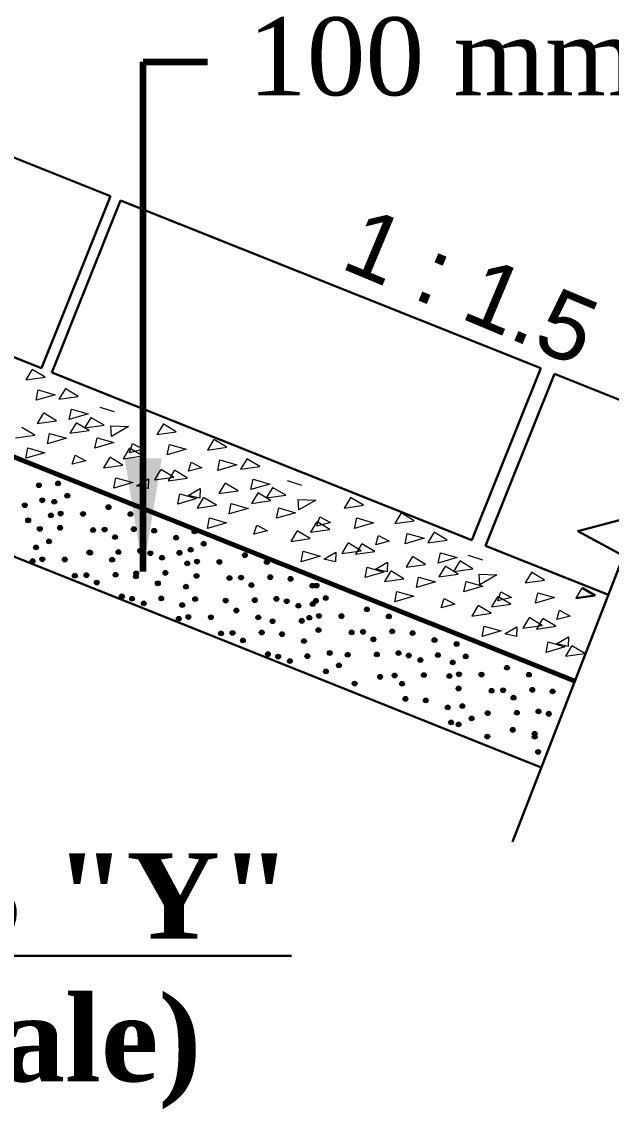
# Model space of a CAD drawing. Extents: x -1206532 to 786809, y -4288605 to 172932.
# Drawn here: x 243878 to 246740, y -4227620 to -4222336 of the extents above; entities that cross this region are included whole.
import ezdxf

# ---------------------------------------------------------------- set-up
doc = ezdxf.new("R2010")
doc.units = 0
doc.header["$LTSCALE"] = 300
doc.header["$MEASUREMENT"] = 0
doc.layers.add('LINE', color=7, linetype='CONTINUOUS')
doc.styles.add('Arial-20', font='ARIAL_0.TTF')
doc.styles.add('Arial-200', font='ARIAL_0.TTF')
doc.styles.add('BIG', font='ROMANT.SHX')
doc.styles.add('style1', font='TIMES_0.TTF')
doc.dimstyles.get("Standard").update_dxf_attribs({"dimtxt": 75, "dimasz": 75, "dimexe": 60, "dimexo": 60, "dimgap": 100, "dimtad": 1, "dimdec": 0, "dimzin": 0, "dimdsep": 46, "dimtxsty": 'style1', "dimcen": 0.09, "dimclrd": 5, "dimclre": 5, "dimadec": 0, "dimazin": 0, "dimtfac": 1, "dimtdec": 0, "dimtofl": 0, "dimtmove": 0, "dimatfit": 3, "dimfxl": 1, "dimtolj": 1, "dimtzin": 0, "dimarcsym": 0})

msp = doc.modelspace()

# ---------------------------------------------------------------- hatches: boundary and pattern name
at = {"layer": 'LINE', "lineweight": 18}
for points in [[(243971.3, -4224592.819, -1), (243950.121, -4224583.472, -1)], [(244065.791, -4224579.067, -1), (244042.64, -4224579.067, -1)], [(243987.776, -4224666.029, -1), (243966.597, -4224656.681, -1)], [(244047.158, -4224668.566, -1), (244024.008, -4224668.566, -1)], [(244110.425, -4224639.389, -1), (244087.275, -4224639.389, -1)], [(243902.828, -4224690.083, -1), (243881.649, -4224680.735, -1)], [(244077.66, -4224726.11, -1), (244054.51, -4224726.11, -1)], [(244186.707, -4224727.503, -1), (244163.557, -4224727.503, -1)], [(244309.49, -4224699.378, -1), (244288.311, -4224690.03, -1)], [(244415.939, -4224733.129, -1), (244394.76, -4224723.782, -1)], [(243919.305, -4224763.292, -1), (243898.126, -4224753.944, -1)], [(244030.656, -4224734.935, -1), (244007.506, -4224734.935, -1)], [(243977.098, -4224800.551, -1), (243953.948, -4224800.551, -1)], [(244075.291, -4224795.258, -1), (244052.141, -4224795.258, -1)], [(244234.739, -4224810.868, -1), (244213.56, -4224801.52, -1)], [(244290.771, -4224808.239, -1), (244269.592, -4224798.892, -1)], [(244432.415, -4224806.339, -1), (244411.236, -4224796.991, -1)], [(244531.239, -4224814.25, -1), (244510.06, -4224804.902, -1)], [(244728.076, -4224812.363, -1), (244704.926, -4224812.363, -1)], [(243958.465, -4224890.05, -1), (243935.315, -4224890.05, -1)], [(244021.733, -4224860.874, -1), (243998.583, -4224860.874, -1)], [(244341.188, -4224844.62, -1), (244320.009, -4224835.272, -1)], [(244637.688, -4224848.002, -1), (244616.509, -4224838.654, -1)], [(244772.71, -4224872.686, -1), (244749.56, -4224872.686, -1)], [(244216.02, -4224919.73, -1), (244194.841, -4224910.382, -1)], [(244220.797, -4224920.862, -1), (244199.619, -4224911.514, -1)], [(244357.664, -4224917.829, -1), (244336.485, -4224908.481, -1)], [(244462.767, -4224911.514, -1), (244441.588, -4224902.166, -1)], [(244512.52, -4224923.112, -1), (244491.341, -4224913.764, -1)], [(244569.216, -4224945.265, -1), (244548.037, -4224935.917, -1)], [(244654.164, -4224921.211, -1), (244632.985, -4224911.863, -1)], [(244709.443, -4224901.863, -1), (244686.293, -4224901.863, -1)], [(244971.775, -4224932.674, -1), (244950.596, -4224923.327, -1)], [(243941.964, -4224956.42, -1), (243918.813, -4224956.42, -1)], [(243988.968, -4224947.594, -1), (243965.817, -4224947.594, -1)], [(244098.014, -4224948.987, -1), (244074.864, -4224948.987, -1)], [(244327.246, -4224954.614, -1), (244306.067, -4224945.266, -1)], [(244692.941, -4224968.232, -1), (244669.791, -4224968.232, -1)], [(244739.945, -4224959.407, -1), (244716.795, -4224959.407, -1)], [(244848.992, -4224960.799, -1), (244825.842, -4224960.799, -1)], [(245078.224, -4224966.426, -1), (245057.045, -4224957.078, -1)], [(244146.046, -4225032.352, -1), (244124.868, -4225023.004, -1)], [(244202.078, -4225029.724, -1), (244180.899, -4225020.376, -1)], [(244343.722, -4225027.823, -1), (244322.544, -4225018.475, -1)], [(244442.546, -4225035.734, -1), (244421.367, -4225026.387, -1)], [(244444.048, -4225020.375, -1), (244422.869, -4225011.027, -1)], [(244585.692, -4225018.474, -1), (244564.513, -4225009.127, -1)], [(244737.576, -4225028.554, -1), (244714.426, -4225028.554, -1)], [(244897.024, -4225044.164, -1), (244875.845, -4225034.817, -1)], [(244953.056, -4225041.536, -1), (244931.877, -4225032.188, -1)], [(245094.7, -4225039.635, -1), (245073.521, -4225030.287, -1)], [(245193.524, -4225047.547, -1), (245172.345, -4225038.199, -1)], [(244252.495, -4225066.104, -1), (244231.316, -4225056.756, -1)], [(244548.995, -4225069.486, -1), (244527.816, -4225060.138, -1)], [(244686.665, -4225081.121, -1), (244663.515, -4225081.121, -1)], [(245003.473, -4225077.916, -1), (244982.294, -4225068.568, -1)], [(245299.973, -4225081.298, -1), (245278.794, -4225071.95, -1)], [(245320.591, -4225075.979, -1), (245297.441, -4225075.979, -1)], [(244374.075, -4225132.998, -1), (244352.896, -4225123.65, -1)], [(244423.827, -4225144.596, -1), (244402.648, -4225135.248, -1)], [(244565.471, -4225142.695, -1), (244544.292, -4225133.347, -1)], [(244731.3, -4225141.443, -1), (244708.15, -4225141.443, -1)], [(244878.305, -4225153.026, -1), (244857.126, -4225143.678, -1)], [(245019.949, -4225151.125, -1), (244998.77, -4225141.777, -1)], [(245125.052, -4225144.81, -1), (245103.874, -4225135.462, -1)], [(245174.805, -4225156.408, -1), (245153.626, -4225147.06, -1)], [(245316.449, -4225154.507, -1), (245295.27, -4225145.16, -1)], [(245365.226, -4225136.302, -1), (245342.076, -4225136.302, -1)], [(244480.523, -4225166.749, -1), (244459.344, -4225157.401, -1)], [(244668.033, -4225170.62, -1), (244644.883, -4225170.62, -1)], [(244930.365, -4225201.432, -1), (244909.186, -4225192.084, -1)], [(245231.501, -4225178.561, -1), (245210.322, -4225169.214, -1)], [(245301.959, -4225165.478, -1), (245278.809, -4225165.478, -1)], [(245564.291, -4225196.29, -1), (245543.112, -4225186.943, -1)], [(244651.531, -4225236.989, -1), (244628.381, -4225236.989, -1)], [(244698.535, -4225228.164, -1), (244675.385, -4225228.164, -1)], [(244807.581, -4225229.557, -1), (244784.431, -4225229.557, -1)], [(245036.813, -4225235.183, -1), (245015.634, -4225225.836, -1)], [(245106.333, -4225253.671, -1), (245085.154, -4225244.324, -1)], [(245247.977, -4225251.771, -1), (245226.799, -4225242.423, -1)], [(245285.457, -4225231.848, -1), (245262.307, -4225231.848, -1)], [(245332.461, -4225223.022, -1), (245309.311, -4225223.022, -1)], [(245441.507, -4225224.415, -1), (245418.357, -4225224.415, -1)], [(245670.739, -4225230.042, -1), (245649.56, -4225220.694, -1)], [(244855.614, -4225312.922, -1), (244834.435, -4225303.574, -1)], [(244911.646, -4225310.293, -1), (244890.467, -4225300.946, -1)], [(245053.29, -4225308.393, -1), (245032.111, -4225299.045, -1)], [(245152.114, -4225316.304, -1), (245130.935, -4225306.956, -1)], [(245330.092, -4225292.17, -1), (245306.942, -4225292.17, -1)], [(245489.54, -4225307.78, -1), (245468.361, -4225298.433, -1)], [(245545.572, -4225305.152, -1), (245524.393, -4225295.804, -1)], [(245687.216, -4225303.251, -1), (245666.037, -4225293.903, -1)], [(245786.04, -4225311.162, -1), (245764.861, -4225301.815, -1)], [(244962.062, -4225346.673, -1), (244940.883, -4225337.326, -1)], [(245258.562, -4225350.055, -1), (245237.383, -4225340.708, -1)], [(245595.988, -4225341.532, -1), (245574.809, -4225332.184, -1)], [(245892.488, -4225344.914, -1), (245871.309, -4225335.566, -1)], [(246000.594, -4225359.496, -1), (245977.444, -4225359.496, -1)], [(245083.642, -4225413.567, -1), (245062.463, -4225404.22, -1)], [(245275.039, -4225423.265, -1), (245253.86, -4225413.917, -1)], [(245384.625, -4225403.32, -1), (245361.474, -4225403.32, -1)], [(245470.821, -4225416.642, -1), (245449.642, -4225407.294, -1)], [(245612.465, -4225414.741, -1), (245591.286, -4225405.393, -1)], [(245717.568, -4225408.426, -1), (245696.389, -4225399.078, -1)], [(245767.321, -4225420.024, -1), (245746.142, -4225410.676, -1)], [(245908.965, -4225418.123, -1), (245887.786, -4225408.775, -1)], [(246045.229, -4225419.818, -1), (246022.079, -4225419.818, -1)], [(245133.395, -4225425.165, -1), (245112.216, -4225415.818, -1)], [(245190.09, -4225447.319, -1), (245168.912, -4225437.971, -1)], [(245429.259, -4225463.642, -1), (245406.109, -4225463.642, -1)], [(245824.016, -4225442.177, -1), (245802.838, -4225432.829, -1)], [(245981.962, -4225448.995, -1), (245958.812, -4225448.995, -1)], [(245365.992, -4225492.819, -1), (245342.842, -4225492.819, -1)], [(245628.324, -4225523.631, -1), (245607.145, -4225514.283, -1)], [(245698.849, -4225517.287, -1), (245677.67, -4225507.939, -1)], [(245840.493, -4225515.387, -1), (245819.314, -4225506.039, -1)], [(245965.46, -4225515.364, -1), (245942.31, -4225515.364, -1)], [(246012.464, -4225506.539, -1), (245989.314, -4225506.539, -1)], [(246121.51, -4225507.931, -1), (246098.36, -4225507.931, -1)], [(246244.294, -4225479.807, -1), (246223.115, -4225470.459, -1)], [(246350.743, -4225513.558, -1), (246329.564, -4225504.211, -1)], [(245505.541, -4225551.756, -1), (245482.391, -4225551.756, -1)], [(245734.773, -4225557.382, -1), (245713.594, -4225548.035, -1)], [(246010.095, -4225575.687, -1), (245986.945, -4225575.687, -1)], [(245751.249, -4225630.592, -1), (245730.07, -4225621.244, -1)], [(246169.543, -4225591.297, -1), (246148.364, -4225581.949, -1)], [(246225.575, -4225588.668, -1), (246204.396, -4225579.321, -1)], [(246275.992, -4225625.048, -1), (246254.813, -4225615.701, -1)], [(246367.219, -4225586.768, -1), (246346.04, -4225577.42, -1)], [(246466.043, -4225594.679, -1), (246444.864, -4225585.331, -1)], [(245850.073, -4225638.503, -1), (245828.894, -4225629.155, -1)], [(245956.522, -4225672.255, -1), (245935.343, -4225662.907, -1)], [(246028.845, -4225661.008, -1), (246005.694, -4225661.008, -1)], [(246073.479, -4225721.33, -1), (246050.329, -4225721.33, -1)], [(246150.824, -4225700.158, -1), (246129.645, -4225690.811, -1)], [(246292.468, -4225698.258, -1), (246271.289, -4225688.91, -1)], [(246397.571, -4225691.942, -1), (246376.392, -4225682.595, -1)], [(246447.324, -4225703.54, -1), (246426.145, -4225694.193, -1)], [(245972.998, -4225745.464, -1), (245951.819, -4225736.116, -1)], [(246010.212, -4225750.507, -1), (245987.062, -4225750.507, -1)], [(246272.544, -4225781.319, -1), (246251.365, -4225771.971, -1)], [(246149.761, -4225809.444, -1), (246126.611, -4225809.444, -1)], [(246378.852, -4225800.804, -1), (246357.673, -4225791.456, -1)], [(246378.993, -4225815.07, -1), (246357.814, -4225805.723, -1)], [(246395.469, -4225888.28, -1), (246374.29, -4225878.932, -1)]]:
    msp.add_hatch(color=0, dxfattribs=at).paths.add_polyline_path(points)

# ---------------------------------------------------------------- linework, layer by layer
at = {"layer": 'LINE', "color": 0, "lineweight": 30}
for p, q in [((244308.361, -4223184.472), (242233.783, -4222354.641)), ((244308.361, -4223184.472), (243974.109, -4224020.101)), ((243974.109, -4224020.101), (241899.531, -4223190.27)), ((244357.695, -4223204.206), (244023.444, -4224039.835)), ((246397.433, -4224020.101), (244357.695, -4223204.206)), ((246400.278, -4225959.898), (240356.247, -4223542.286)), ((246397.433, -4224020.101), (246063.182, -4224855.73)), ((246063.182, -4224855.73), (244023.444, -4224039.835)), ((246464.531, -4224046.94), (246130.279, -4224882.569)), ((247049.876, -4224281.078), (246464.531, -4224046.94)), ((246726.497, -4225121.057), (246130.279, -4224882.569)), ((246662.096, -4225123.941), (246598.728, -4225086.08)), ((246568.048, -4225137.43), (246662.096, -4225123.941))]:
    msp.add_line(p, q, dxfattribs=at)
at = {"layer": 'LINE', "color": 0, "lineweight": 60}
msp.add_line((246563.388, -4225540.478), (240519.356, -4223122.865), dxfattribs=at)
at = {"layer": 'LINE', "color": 0, "lineweight": 18}
for p, q in [((243926.882, -4224027.307), (243897.317, -4224076.789)), ((243991.366, -4224063.3), (243927.998, -4224025.439)), ((243897.317, -4224076.789), (243991.366, -4224063.3)), ((243947.47, -4224175.642), (243957.688, -4224125.068)), ((243957.688, -4224125.068), (244039.287, -4224148.446)), ((244087.652, -4224120.769), (244058.087, -4224170.251)), ((244152.136, -4224156.762), (244088.768, -4224118.901)), ((244039.287, -4224148.446), (243947.47, -4224175.642)), ((244058.087, -4224170.251), (244152.136, -4224156.762)), ((243982.229, -4224238.982), (243952.665, -4224288.463)), ((244046.713, -4224274.975), (243983.345, -4224237.114)), ((244108.24, -4224269.104), (244118.458, -4224218.53)), ((244200.057, -4224241.908), (244108.24, -4224269.104)), ((244118.458, -4224218.53), (244200.057, -4224241.908)), ((244328.697, -4224231.669), (244258.107, -4224210.079)), ((243952.665, -4224288.463), (244046.713, -4224274.975)), ((244141.058, -4224286.484), (244111.493, -4224335.966)), ((244205.542, -4224322.477), (244142.174, -4224284.616)), ((244212.524, -4224260.184), (244182.96, -4224309.666)), ((244182.96, -4224309.666), (244277.008, -4224296.178)), ((244277.008, -4224296.178), (244213.64, -4224258.316)), ((244563.654, -4224292.452), (244534.089, -4224341.934)), ((244628.138, -4224328.445), (244564.77, -4224290.584)), ((243847.522, -4224358.579), (243941.571, -4224345.091)), ((243941.571, -4224345.091), (243878.203, -4224307.23)), ((244002.818, -4224387.317), (244013.035, -4224336.743)), ((244013.035, -4224336.743), (244094.634, -4224360.121)), ((244111.493, -4224335.966), (244205.542, -4224322.477)), ((244310.785, -4224299.703), (244395.608, -4224302.867)), ((244312.972, -4224351.253), (244310.785, -4224299.703)), ((244395.608, -4224302.867), (244312.972, -4224351.253)), ((244534.089, -4224341.934), (244628.138, -4224328.445)), ((244094.634, -4224360.121), (244002.818, -4224387.317)), ((244233.112, -4224408.519), (244243.33, -4224357.946)), ((244324.929, -4224381.324), (244233.112, -4224408.519)), ((244243.33, -4224357.946), (244324.929, -4224381.324)), ((244401.575, -4224430.01), (244415.545, -4224385.137)), ((244415.545, -4224385.137), (244466.727, -4224412.826)), ((244584.242, -4224440.787), (244594.46, -4224390.213)), ((244594.46, -4224390.213), (244676.059, -4224413.591)), ((244809.014, -4224367.714), (244779.45, -4224417.196)), ((244779.45, -4224417.196), (244873.498, -4224403.708)), ((244873.498, -4224403.708), (244810.13, -4224365.846)), ((243897.675, -4224457.432), (243907.893, -4224406.859)), ((243989.492, -4224430.237), (243897.675, -4224457.432)), ((243907.893, -4224406.859), (243989.492, -4224430.237)), ((244123.07, -4224486.199), (244137.039, -4224441.325)), ((244137.039, -4224441.325), (244188.222, -4224469.015)), ((244304.243, -4224454.283), (244274.678, -4224503.765)), ((244368.726, -4224490.277), (244305.359, -4224452.416)), ((244399.698, -4224409.799), (244370.134, -4224459.281)), ((244370.134, -4224459.281), (244464.182, -4224445.793)), ((244464.182, -4224445.793), (244400.814, -4224407.932)), ((244466.727, -4224412.826), (244401.575, -4224430.01)), ((244676.059, -4224413.591), (244584.242, -4224440.787)), ((244188.222, -4224469.015), (244123.07, -4224486.199)), ((244274.678, -4224503.765), (244368.726, -4224490.277)), ((244686.643, -4224520.601), (244700.613, -4224475.728)), ((244751.796, -4224503.417), (244686.643, -4224520.601)), ((244700.613, -4224475.728), (244751.796, -4224503.417)), ((244829.602, -4224516.049), (244839.82, -4224465.476)), ((244921.419, -4224488.854), (244829.602, -4224516.049)), ((244839.82, -4224465.476), (244921.419, -4224488.854)), ((244969.784, -4224461.176), (244940.22, -4224510.658)), ((244940.22, -4224510.658), (245034.268, -4224497.169)), ((245034.268, -4224497.169), (244970.9, -4224459.308)), ((244324.831, -4224602.618), (244335.049, -4224552.045)), ((244335.049, -4224552.045), (244416.648, -4224575.423)), ((244435.338, -4224590.545), (244493.473, -4224556.48)), ((244493.473, -4224556.48), (244492.079, -4224603.457)), ((244551.2, -4224513.192), (244521.635, -4224562.674)), ((244521.635, -4224562.674), (244615.684, -4224549.185)), ((244615.684, -4224549.185), (244552.316, -4224511.324)), ((244618.017, -4224517.13), (244588.453, -4224566.611)), ((244588.453, -4224566.611), (244682.501, -4224553.123)), ((244682.501, -4224553.123), (244619.133, -4224515.262)), ((244990.372, -4224609.511), (245000.59, -4224558.937)), ((245000.59, -4224558.937), (245082.189, -4224582.315)), ((244416.648, -4224575.423), (244324.831, -4224602.618)), ((244492.079, -4224603.457), (244435.338, -4224590.545)), ((244685.288, -4224638.178), (244743.423, -4224604.113)), ((244743.423, -4224604.113), (244742.03, -4224651.09)), ((244864.362, -4224579.389), (244834.797, -4224628.871)), ((244834.797, -4224628.871), (244928.846, -4224615.382)), ((244928.846, -4224615.382), (244865.478, -4224577.521)), ((245082.189, -4224582.315), (244990.372, -4224609.511)), ((245094.656, -4224600.591), (245065.092, -4224650.073)), ((245159.14, -4224636.585), (245095.772, -4224598.724)), ((245238.291, -4224588.808), (245167.701, -4224567.218)), ((244634.999, -4224680.091), (244645.217, -4224629.517)), ((244726.816, -4224652.895), (244634.999, -4224680.091)), ((244645.217, -4224629.517), (244726.816, -4224652.895)), ((244742.03, -4224651.09), (244685.288, -4224638.178)), ((244759.219, -4224649.505), (244729.655, -4224698.987)), ((244823.703, -4224685.498), (244760.335, -4224647.637)), ((245023.19, -4224626.891), (244993.625, -4224676.373)), ((244993.625, -4224676.373), (245087.674, -4224662.884)), ((245087.674, -4224662.884), (245024.306, -4224625.023)), ((245065.092, -4224650.073), (245159.14, -4224636.585)), ((245220.379, -4224656.843), (245305.202, -4224660.006)), ((245222.566, -4224708.392), (245220.379, -4224656.843)), ((245305.202, -4224660.006), (245222.566, -4224708.392)), ((245473.248, -4224649.591), (245443.683, -4224699.073)), ((245537.732, -4224685.584), (245474.364, -4224647.723)), ((244729.655, -4224698.987), (244823.703, -4224685.498)), ((244884.95, -4224727.724), (244895.168, -4224677.15)), ((244976.767, -4224700.528), (244884.95, -4224727.724)), ((244895.168, -4224677.15), (244976.767, -4224700.528)), ((245115.245, -4224748.927), (245125.463, -4224698.353)), ((245207.062, -4224721.731), (245115.245, -4224748.927)), ((245125.463, -4224698.353), (245207.062, -4224721.731)), ((245443.683, -4224699.073), (245537.732, -4224685.584)), ((244779.807, -4224797.84), (244790.025, -4224747.266)), ((244871.624, -4224770.644), (244779.807, -4224797.84)), ((244790.025, -4224747.266), (244871.624, -4224770.644)), ((245309.292, -4224766.939), (245279.727, -4224816.42)), ((245373.776, -4224802.932), (245310.408, -4224765.071)), ((245311.169, -4224787.149), (245325.139, -4224742.276)), ((245376.321, -4224769.965), (245311.169, -4224787.149)), ((245325.139, -4224742.276), (245376.321, -4224769.965)), ((245493.836, -4224797.926), (245504.054, -4224747.352)), ((245585.653, -4224770.73), (245493.836, -4224797.926)), ((245504.054, -4224747.352), (245585.653, -4224770.73)), ((245718.608, -4224724.853), (245689.044, -4224774.335)), ((245689.044, -4224774.335), (245783.092, -4224760.847)), ((245783.092, -4224760.847), (245719.724, -4224722.986)), ((245005.202, -4224826.606), (245019.172, -4224781.733)), ((245070.354, -4224809.422), (245005.202, -4224826.606)), ((245019.172, -4224781.733), (245070.354, -4224809.422)), ((245213.837, -4224811.423), (245184.272, -4224860.904)), ((245278.32, -4224847.416), (245214.953, -4224809.555)), ((245279.727, -4224816.42), (245373.776, -4224802.932)), ((245739.196, -4224873.188), (245749.414, -4224822.615)), ((245749.414, -4224822.615), (245831.013, -4224845.993)), ((245879.378, -4224818.315), (245849.814, -4224867.797)), ((245943.862, -4224854.308), (245880.494, -4224816.447)), ((245184.272, -4224860.904), (245278.32, -4224847.416)), ((245460.794, -4224870.331), (245431.229, -4224919.813)), ((245525.278, -4224906.324), (245461.91, -4224868.463)), ((245527.611, -4224874.269), (245498.047, -4224923.751)), ((245592.095, -4224910.262), (245528.727, -4224872.401)), ((245596.237, -4224877.741), (245610.207, -4224832.867)), ((245661.39, -4224860.557), (245596.237, -4224877.741)), ((245610.207, -4224832.867), (245661.39, -4224860.557)), ((245831.013, -4224845.993), (245739.196, -4224873.188)), ((245849.814, -4224867.797), (245943.862, -4224854.308)), ((245234.425, -4224959.758), (245244.643, -4224909.184)), ((245326.242, -4224932.562), (245234.425, -4224959.758)), ((245244.643, -4224909.184), (245326.242, -4224932.562)), ((245344.932, -4224947.684), (245403.067, -4224913.619)), ((245403.067, -4224913.619), (245401.673, -4224960.596)), ((245431.229, -4224919.813), (245525.278, -4224906.324)), ((245498.047, -4224923.751), (245592.095, -4224910.262)), ((245899.966, -4224966.65), (245910.184, -4224916.076)), ((245910.184, -4224916.076), (245991.783, -4224939.454)), ((246117.295, -4224951.903), (246046.706, -4224930.313)), ((245401.673, -4224960.596), (245344.932, -4224947.684)), ((245594.882, -4224995.317), (245653.017, -4224961.252)), ((245653.017, -4224961.252), (245651.624, -4225008.229)), ((245773.956, -4224936.528), (245744.391, -4224986.01)), ((245744.391, -4224986.01), (245838.44, -4224972.521)), ((245838.44, -4224972.521), (245775.072, -4224934.66)), ((245991.783, -4224939.454), (245899.966, -4224966.65)), ((245932.784, -4224984.03), (245903.219, -4225033.512)), ((245997.268, -4225020.024), (245933.9, -4224982.162)), ((246004.25, -4224957.731), (245974.686, -4225007.212)), ((246068.734, -4224993.724), (246005.366, -4224955.863)), ((245544.593, -4225037.23), (245554.811, -4224986.656)), ((245636.41, -4225010.034), (245544.593, -4225037.23)), ((245554.811, -4224986.656), (245636.41, -4225010.034)), ((245651.624, -4225008.229), (245594.882, -4224995.317)), ((245668.813, -4225006.644), (245639.248, -4225056.126)), ((245733.297, -4225042.637), (245669.929, -4225004.776)), ((245794.544, -4225084.863), (245804.762, -4225034.289)), ((245804.762, -4225034.289), (245886.361, -4225057.667)), ((245903.219, -4225033.512), (245997.268, -4225020.024)), ((245974.686, -4225007.212), (246068.734, -4224993.724)), ((246099.383, -4225019.937), (246184.206, -4225023.101)), ((246101.57, -4225071.486), (246099.383, -4225019.937)), ((246184.206, -4225023.101), (246101.57, -4225071.486)), ((246352.252, -4225012.685), (246322.688, -4225062.167)), ((246416.736, -4225048.679), (246353.368, -4225010.818)), ((245639.248, -4225056.126), (245733.297, -4225042.637)), ((245886.361, -4225057.667), (245794.544, -4225084.863)), ((246024.839, -4225106.066), (246035.057, -4225055.492)), ((246116.656, -4225078.87), (246024.839, -4225106.066)), ((246035.057, -4225055.492), (246116.656, -4225078.87)), ((246322.688, -4225062.167), (246416.736, -4225048.679)), ((246597.612, -4225087.948), (246568.048, -4225137.43)), ((245689.401, -4225154.979), (245699.619, -4225104.405)), ((245781.218, -4225127.783), (245689.401, -4225154.979)), ((245699.619, -4225104.405), (245781.218, -4225127.783)), ((245914.796, -4225183.745), (245928.766, -4225138.872)), ((245928.766, -4225138.872), (245979.948, -4225166.561)), ((246188.296, -4225130.033), (246158.732, -4225179.515)), ((246252.78, -4225166.026), (246189.412, -4225128.165)), ((246190.173, -4225150.244), (246204.143, -4225105.371)), ((246255.325, -4225133.06), (246190.173, -4225150.244)), ((246204.143, -4225105.371), (246255.325, -4225133.06)), ((246372.84, -4225161.021), (246383.058, -4225110.447)), ((246464.657, -4225133.825), (246372.84, -4225161.021)), ((246383.058, -4225110.447), (246464.657, -4225133.825)), ((245979.948, -4225166.561), (245914.796, -4225183.745)), ((246092.841, -4225174.517), (246063.276, -4225223.999)), ((246157.325, -4225210.51), (246093.957, -4225172.649)), ((246158.732, -4225179.515), (246252.78, -4225166.026)), ((246475.241, -4225240.835), (246489.211, -4225195.962)), ((246489.211, -4225195.962), (246540.394, -4225223.651)), ((246063.276, -4225223.999), (246157.325, -4225210.51)), ((246339.798, -4225233.425), (246310.233, -4225282.907)), ((246404.282, -4225269.419), (246340.914, -4225231.558)), ((246406.615, -4225237.363), (246377.051, -4225286.845)), ((246471.099, -4225273.357), (246407.731, -4225235.495)), ((246540.394, -4225223.651), (246475.241, -4225240.835)), ((246113.429, -4225322.852), (246123.647, -4225272.278)), ((246205.246, -4225295.656), (246113.429, -4225322.852)), ((246123.647, -4225272.278), (246205.246, -4225295.656)), ((246223.936, -4225310.778), (246282.071, -4225276.714)), ((246282.071, -4225276.714), (246280.678, -4225323.69)), ((246310.233, -4225282.907), (246404.282, -4225269.419)), ((246377.051, -4225286.845), (246471.099, -4225273.357)), ((246280.678, -4225323.69), (246223.936, -4225310.778)), ((246423.597, -4225400.324), (246433.815, -4225349.751)), ((246433.815, -4225349.751), (246515.414, -4225373.129)), ((246473.886, -4225358.411), (246532.021, -4225324.347)), ((246532.021, -4225324.347), (246530.628, -4225371.323)), ((246515.414, -4225373.129), (246423.597, -4225400.324)), ((246530.628, -4225371.323), (246473.886, -4225358.411)), ((246547.817, -4225369.738), (246518.253, -4225419.22)), ((246518.253, -4225419.22), (246612.301, -4225405.732)), ((246612.301, -4225405.732), (246548.933, -4225367.87))]:
    msp.add_line(p, q, dxfattribs=at)
at = {"layer": 'LINE', "color": 0, "lineweight": 30}
msp.add_lwpolyline([(246259.829, -4226321.048), (246800.088, -4224931.825), (246578.036, -4224810.867), (247153.423, -4224659.578), (246974.027, -4224484.558), (247284.706, -4223651.105)], dxfattribs=at)
at = {"layer": 'LINE', "color": 0, "lineweight": 18}
for centre in [(243960.71, -4224588.146), (244054.215, -4224579.067), (243977.187, -4224661.355), (244035.583, -4224668.566), (244098.85, -4224639.389), (243892.239, -4224685.409), (244066.085, -4224726.11), (244175.132, -4224727.503), (244298.901, -4224694.704), (244405.349, -4224728.456), (243908.715, -4224758.618), (244019.081, -4224734.935), (243965.523, -4224800.551), (244063.716, -4224795.258), (244224.15, -4224806.194), (244280.182, -4224803.566), (244421.826, -4224801.665), (244520.65, -4224809.576), (244716.501, -4224812.363), (243946.89, -4224890.05), (244010.158, -4224860.874), (244330.598, -4224839.946), (244627.098, -4224843.328), (244761.135, -4224872.686), (244205.431, -4224915.056), (244210.208, -4224916.188), (244347.075, -4224913.155), (244452.178, -4224906.84), (244501.931, -4224918.438), (244558.626, -4224940.591), (244643.575, -4224916.537), (244697.868, -4224901.863), (244961.186, -4224928.001), (243930.388, -4224956.42), (243977.392, -4224947.594), (244086.439, -4224948.987), (244316.657, -4224949.94), (244681.366, -4224968.232), (244728.37, -4224959.407), (244837.417, -4224960.799), (245067.634, -4224961.752), (244135.457, -4225027.678), (244191.489, -4225025.05), (244333.133, -4225023.149), (244431.957, -4225031.06), (244433.459, -4225015.701), (244575.103, -4225013.8), (244726.001, -4225028.554), (244886.435, -4225039.491), (244942.467, -4225036.862), (245084.111, -4225034.961), (245182.935, -4225042.873), (244241.906, -4225061.43), (244538.405, -4225064.812), (244675.09, -4225081.121), (244992.883, -4225073.242), (245289.383, -4225076.624), (245309.016, -4225075.979), (244363.485, -4225128.324), (244413.238, -4225139.922), (244554.882, -4225138.021), (244719.725, -4225141.443), (244867.716, -4225148.352), (245009.36, -4225146.451), (245114.463, -4225140.136), (245164.216, -4225151.734), (245305.86, -4225149.833), (245353.651, -4225136.302), (244469.934, -4225162.075), (244656.458, -4225170.62), (244919.775, -4225196.758), (245220.911, -4225173.887), (245290.384, -4225165.478), (245553.701, -4225191.616), (244639.956, -4225236.989), (244686.96, -4225228.164), (244796.006, -4225229.557), (245026.224, -4225230.509), (245095.744, -4225248.997), (245237.388, -4225247.097), (245273.882, -4225231.848), (245320.886, -4225223.022), (245429.932, -4225224.415), (245660.15, -4225225.368), (244845.024, -4225308.248), (244901.056, -4225305.619), (245042.7, -4225303.719), (245141.524, -4225311.63), (245318.517, -4225292.17), (245478.95, -4225303.106), (245534.982, -4225300.478), (245676.626, -4225298.577), (245775.45, -4225306.489), (244951.473, -4225342), (245247.973, -4225345.382), (245585.399, -4225336.858), (245881.899, -4225340.24), (245989.019, -4225359.496), (245073.053, -4225408.894), (245264.449, -4225418.591), (245373.05, -4225403.32), (245460.231, -4225411.968), (245601.875, -4225410.067), (245706.979, -4225403.752), (245756.731, -4225415.35), (245898.375, -4225413.449), (246033.654, -4225419.818), (245122.805, -4225420.492), (245179.501, -4225442.645), (245417.684, -4225463.642), (245813.427, -4225437.503), (245970.387, -4225448.995), (245354.417, -4225492.819), (245617.735, -4225518.957), (245688.259, -4225512.613), (245829.904, -4225510.713), (245953.885, -4225515.364), (246000.889, -4225506.539), (246109.935, -4225507.931), (246233.705, -4225475.133), (246340.153, -4225508.884), (245493.966, -4225551.756), (245724.183, -4225552.709), (245998.52, -4225575.687), (245740.66, -4225625.918), (246158.954, -4225586.623), (246214.986, -4225583.994), (246265.402, -4225620.374), (246356.63, -4225582.094), (246455.453, -4225590.005), (245839.484, -4225633.829), (245945.932, -4225667.581), (246017.269, -4225661.008), (246061.904, -4225721.33), (246140.235, -4225695.484), (246281.879, -4225693.584), (246386.982, -4225687.268), (246436.734, -4225698.866), (245962.409, -4225740.79), (245998.637, -4225750.507), (246261.955, -4225776.645), (246138.186, -4225809.444), (246368.263, -4225796.13), (246368.403, -4225810.397), (246384.88, -4225883.606)]:
    msp.add_circle(centre, 11.575, dxfattribs=at)

# ---------------------------------------------------------------- texts
at = {"layer": 'LINE', "color": 0, "lineweight": 30, "attachment_point": 1}
for s, insert, char_height, width, style in [('{\\fTimes New Roman|b0|i0|c0|p18;100 mm thick sand (FM: 1.00 - 1.50 )}', (244975.701, -4222315.439), 378, 10683.56643, 'Arial-200'), ('{\\fTimes New Roman|b1|i0|c0|p18;\\LDETAILS "Y"\\P\\l(Not to Scale)}', (241122.691, -4226375.857), 415.8, 14355.40996, 'BIG')]:
    msp.add_mtext(s, dxfattribs=dict(at, insert=insert, char_height=char_height, width=width, style=style))
at = {"layer": 'LINE', "color": 0, "lineweight": 18, "insert": (245542.159, -4223229.484), "char_height": 324.8696, "width": 1751.69261, "attachment_point": 1, "rotation": 337.308506, "style": 'Arial-20'}
msp.add_mtext('1 : 1.5', dxfattribs=at)

# ---------------------------------------------------------------- leaders
at = {"layer": 'LINE', "color": 0, "lineweight": 30}
msp.add_leader([(244467.396, -4225007.781), (244467.396, -4222531.738), (244779.263, -4222531.738)], dimstyle='Standard', override={"dimtxt": 0.9, "dimasz": 550, "dimclrd": 7, "dimclre": 7, "dimclrt": 7, "dimlwd": 65535, "dimlwe": 65535}, dxfattribs=at)

doc.saveas('drawing.dxf')
